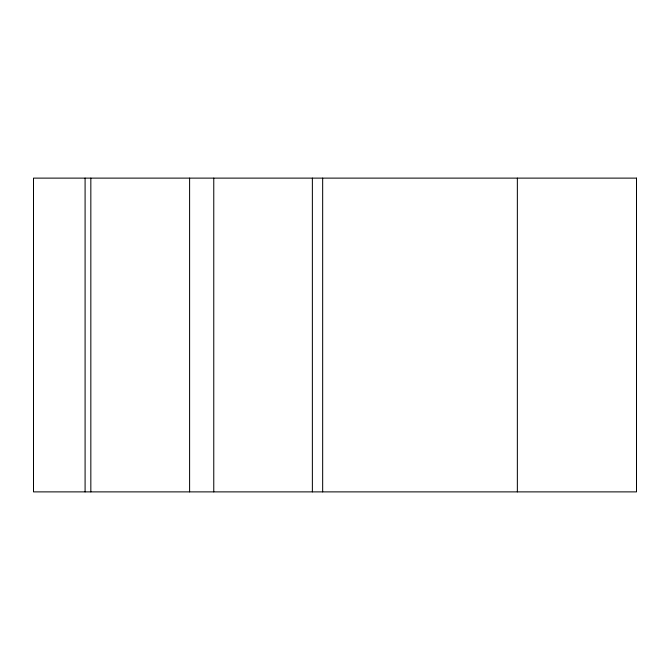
<?xml version="1.0" encoding="UTF-8"?>
<svg xmlns="http://www.w3.org/2000/svg" width="670" height="670" viewBox="0 0 670 670"><rect width="100%" height="100%" fill="white"/><g stroke="black" fill="none" stroke-linecap="round" stroke-linejoin="round"><path stroke-width="1" d="M517.357 178.12L517.357 491.881M322.664 178.12L322.664 491.881M312.371 178.12L312.371 491.881M213.764 178.12L213.764 491.881M189.602 178.12L189.602 491.881M90.835 178.12L90.835 491.881M85.09 178.12L85.09 491.881M636.5 178.12L33.5 178.12L33.5 491.881L636.5 491.881L636.5 178.12"/></g></svg>
